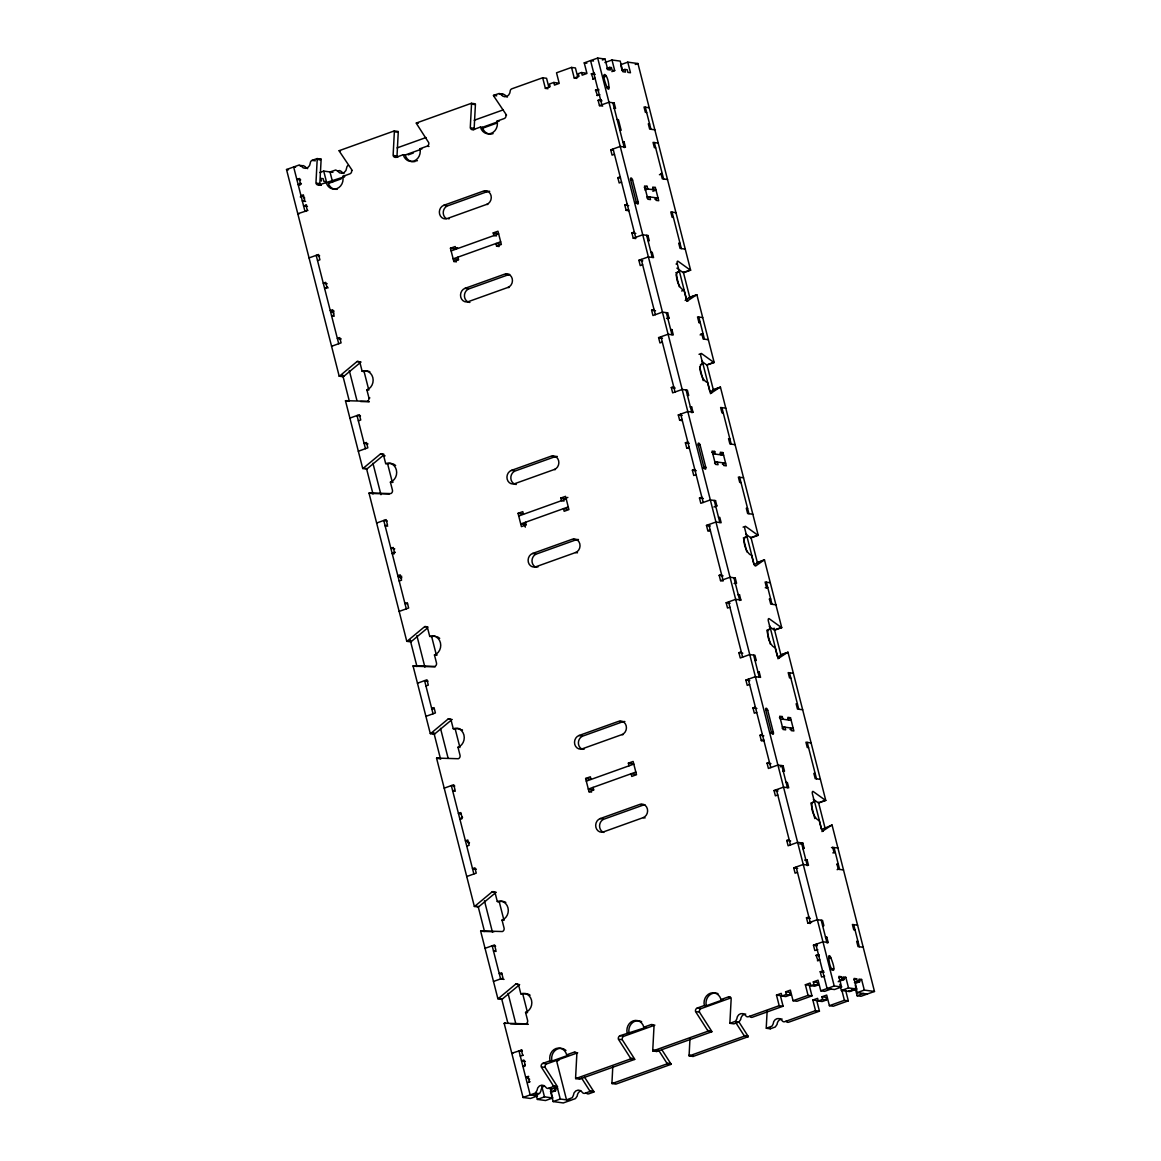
<?xml version="1.0" encoding="UTF-8"?>
<svg xmlns="http://www.w3.org/2000/svg" width="1161" height="1161" viewBox="0 0 1161 1161"><rect width="100%" height="100%" fill="white"/><g stroke="black" fill="none" stroke-linecap="round" stroke-linejoin="round"><path stroke-width="1.5" d="M360.969 362.058L343.758 376.367A2.786 2.467 -82.2 0 1 343.105 376.73L339.201 376.193L286.52 169.535L298.667 165.181L301.352 166.154A5.587 4.92 -82.2 0 0 310.306 162.946A2.786 2.467 -82.2 0 1 312.106 160.378L317.113 158.578A2.801 2.482 -82.2 0 1 317.2 159.376L315.952 183.104A2.786 2.467 -82.2 0 0 318.999 184.904L320.944 185.165M321.016 185.267A2.786 2.467 -82.2 0 1 319.841 183.641L321.104 159.899A2.801 2.482 -82.2 0 0 321.002 159.115L317.113 158.578M352.233 170.42L339.447 151.394A2.786 2.467 -82.2 0 1 339.157 150.683L394.276 130.932A2.801 2.467 -82.2 0 1 394.363 131.73L393.115 155.458A2.786 2.467 -82.2 0 0 396.162 157.257L396.815 157.345M397.759 157.301A2.786 2.467 -82.2 0 1 397.004 155.995L398.252 132.252A2.801 2.467 -82.2 0 0 398.165 131.469L394.276 130.932M396.162 157.257L403.288 154.703A9.767 8.62 -82.2 0 0 413.969 161.002A9.767 8.62 -82.2 0 0 419.919 148.753L427.045 146.199A2.786 2.467 -82.2 0 0 428.743 142.687L416.61 123.763A2.786 2.467 -82.2 0 1 416.32 123.037L471.424 103.285A2.801 2.467 -82.2 0 1 471.526 104.084L470.278 127.812A2.786 2.467 -82.2 0 0 473.325 129.611L473.978 129.698M474.588 129.263A2.786 2.467 -82.2 0 1 474.167 128.349L475.415 104.621A2.801 2.467 -82.2 0 0 475.328 103.822L471.424 103.285M541.868 1066.93L545.104 1067.38L557.236 1086.319A2.801 2.467 -82.2 0 1 557.527 1087.03L553.637 1086.507A2.801 2.467 -82.2 0 0 553.347 1085.782L541.215 1066.843A2.786 2.467 -82.2 0 1 542.913 1063.345L550.038 1060.791A9.767 8.62 -82.2 0 1 555.988 1048.528A9.767 8.62 -82.2 0 1 566.67 1054.827L573.795 1052.272A2.786 2.467 -82.2 0 1 576.843 1054.072L575.595 1077.814A2.786 2.467 -82.2 0 0 575.682 1078.598L579.586 1079.135L634.69 1059.398A2.801 2.467 -82.2 0 0 634.399 1058.672L622.267 1039.734L619.031 1039.284M661.654 1049.428L670.753 1063.621A2.801 2.467 -82.2 0 1 671.043 1064.347L615.94 1084.098L612.036 1083.561A2.786 2.467 -82.2 0 1 611.949 1082.763L612.805 1066.451M738.817 1021.782L747.916 1035.975A2.801 2.467 -82.2 0 1 748.206 1036.7L693.088 1056.452L689.199 1055.915A2.786 2.467 -82.2 0 1 689.112 1055.117L689.968 1038.805M696.179 1011.652L699.43 1012.087L711.562 1031.026A2.801 2.467 -82.2 0 1 711.853 1031.752L707.949 1031.215A2.801 2.467 -82.2 0 0 707.659 1030.489L695.541 1011.55A2.786 2.467 -82.2 0 1 697.239 1008.053L704.364 1005.499A9.767 8.62 -82.2 0 1 710.314 993.25A9.767 8.62 -82.2 0 1 720.981 999.548L728.107 996.994A2.786 2.467 -82.2 0 1 731.169 998.794L729.906 1022.522A2.786 2.467 -82.2 0 0 730.008 1023.32L733.897 1023.842L738.918 1022.057L740.703 1019.489A5.587 4.92 -82.2 0 1 745.739 1014.075M782.093 1019.039A5.587 4.92 -82.2 0 0 777.057 1024.437L775.258 1027.006L770.251 1028.806L766.362 1028.269A2.786 2.467 -82.2 0 1 766.26 1027.485L767.131 1011.158M529.663 1079.251L528.719 1079.469L527.704 1077.829M360.476 361.985L357.066 361.521L339.854 375.845A2.786 2.467 -82.2 0 1 339.201 376.193M384.001 454.299L380.59 453.835L363.378 468.144A2.786 2.467 -82.2 0 1 362.74 468.507L345.485 400.806A2.801 2.482 -82.2 0 1 346.181 400.676L367.21 401.3A2.786 2.467 -82.2 0 0 368.908 397.788L366.876 389.835A9.767 8.62 -82.2 0 0 372.826 377.586A9.767 8.62 -82.2 0 0 362.145 371.273L360.113 363.32A2.786 2.467 -82.2 0 0 357.066 361.521M362.74 468.507L366.629 469.029A2.786 2.467 -82.2 0 0 367.282 468.681L383.174 455.46M428.061 627.114L424.65 626.65L407.438 640.959A2.786 2.467 -82.2 0 1 406.785 641.322L369.009 493.12A2.801 2.482 -82.2 0 1 369.72 492.99L390.735 493.599A2.786 2.467 -82.2 0 0 392.433 490.102L390.401 482.149A9.767 8.62 -82.2 0 0 396.351 469.886A9.767 8.62 -82.2 0 0 385.67 463.587L383.652 455.634A2.786 2.467 -82.2 0 0 380.59 453.835M406.785 641.322L410.675 641.844A2.786 2.467 -82.2 0 0 411.328 641.496L427.219 628.275M451.585 719.428L448.175 718.964L430.963 733.273A2.786 2.467 -82.2 0 1 430.31 733.621L413.055 665.935A2.801 2.467 -82.2 0 1 413.766 665.804L434.78 666.414A2.786 2.467 -82.2 0 0 436.478 662.916L434.461 654.964A9.767 8.62 -82.2 0 0 440.411 642.701A9.767 8.62 -82.2 0 0 429.73 636.402L427.698 628.449A2.786 2.467 -82.2 0 0 424.65 626.65M430.31 733.621L434.214 734.158A2.786 2.467 -82.2 0 0 434.853 733.81L452.064 719.486M495.631 892.228L492.22 891.764L475.009 906.088A2.786 2.467 -82.2 0 1 474.356 906.436L436.58 758.235A2.801 2.467 -82.2 0 1 437.291 758.104L458.319 758.728A2.786 2.467 -82.2 0 0 460.017 755.23L457.985 747.263A9.767 8.62 -82.2 0 0 463.936 735.015A9.767 8.62 -82.2 0 0 453.254 728.716L451.223 720.763A2.786 2.467 -82.2 0 0 448.175 718.964M474.356 906.436L478.259 906.973A2.786 2.467 -82.2 0 0 478.912 906.61L496.124 892.301M519.17 984.543L515.76 984.078L498.548 998.402A2.786 2.467 -82.2 0 1 497.895 998.75L480.639 931.049A2.801 2.467 -82.2 0 1 481.351 930.919L502.365 931.543A2.786 2.467 -82.2 0 0 504.063 928.031L502.031 920.078A9.767 8.62 -82.2 0 0 507.981 907.829A9.767 8.62 -82.2 0 0 497.3 901.531L495.283 893.564A2.786 2.467 -82.2 0 0 492.22 891.764M497.895 998.75L501.784 999.287A2.786 2.467 -82.2 0 0 502.437 998.924L519.649 984.615M685.15 300.452L689.431 297.419L695.366 295.3M686.819 301.338L696.556 294.865A2.801 1.19 70.3 0 1 696.89 294.807L714.16 362.508L707.02 365.062A2.786 1.19 70.3 0 1 706.628 364.902L701.694 361.347M710.111 391.75L718.891 387.6M710.358 393.652L720.081 387.179A2.801 1.19 70.3 0 1 720.43 387.121L758.206 535.323L751.08 537.877A2.786 1.19 70.3 0 1 750.674 537.717L745.739 534.162M754.157 564.565L762.951 560.415M786.476 652.729L777.681 656.865L769.758 625.881M777.928 658.766L787.666 652.308A2.801 1.19 70.3 0 1 788 652.25L825.776 800.437L818.65 802.991A2.801 1.19 70.3 0 1 818.258 802.832L813.31 799.276M822.452 829.186L832.06 825.05L874.48 991.465L861.012 996.283L857.123 995.761L855.193 988.185M821.973 831.581L831.711 825.123A2.786 1.19 70.3 0 1 832.06 825.05M534.075 1095.447L539.749 1093.285L540.866 1091.079A5.587 4.92 -82.2 0 1 544.451 1085.941M506.544 115.142L493.773 96.116A2.786 2.467 -82.2 0 1 493.483 95.391L499.215 93.461L501.175 94.563A5.587 4.92 -82.2 0 0 509.824 92.982L510.289 90.529A2.786 2.467 -82.2 0 1 511.928 88.773L542.666 77.772L546.57 78.295L548.877 87.38M577.743 77.047L575.435 67.962L571.531 67.425L556.525 72.795L559.225 83.403L554.479 85.101L553.797 82.46L549.443 84.013L550.125 86.669L545.38 88.367L542.666 77.772M571.531 67.425L574.245 78.034L578.991 76.321L578.309 73.68L581.516 72.533L582.198 75.175L586.944 73.477L584.244 62.868L597.697 58.05L605.055 59.051L607.754 69.66L610.352 70.008L609.685 67.367L606.826 68.383M301.309 166.168L303.282 165.588L305.241 166.676A5.587 4.92 -82.2 0 0 307.636 168.621M319.754 159.55L321.002 159.115M501.131 94.578L503.105 93.997L505.079 95.086A5.587 4.92 -82.2 0 0 507.459 97.031M602.385 60.009L605.055 59.051M604.881 62.549L612.007 59.995L620.206 61.112L622.906 71.721L625.503 72.084L624.821 69.428L621.977 70.444M299.828 178.591L296.81 179.36L300.699 179.882M593.358 79.224L591.355 73.825L594.374 73.07M607.159 69.138L611.426 67.599L612.108 70.255L614.706 70.603L612.007 59.995M319.725 172.525L323.73 171.088L332.931 172.336M676.921 268.147L683.103 272.588A2.786 1.19 70.3 0 0 683.495 272.748L690.621 270.194L637.94 63.536L627.782 62.157L620.656 64.711L622.194 70.763M397.062 147.911L426.029 137.535M474.21 120.265L503.192 109.889M611.847 71.619L614.706 70.603M301.178 183.888L298.159 184.657L300.104 184.918M592.705 79.122L595.085 78.28M337.662 171.117L339.636 170.536L341.595 171.639A5.587 4.92 -82.2 0 0 343.99 173.584M635.27 64.494L637.94 63.536M603.72 77.105L606.1 76.249L604.155 75.987M318.999 184.904L344.701 176.661L342.756 176.399A9.767 8.62 -82.2 0 1 336.806 188.648A9.767 8.62 -82.2 0 1 326.125 182.35M342.756 176.399L349.882 173.845A2.786 2.467 -82.2 0 0 351.58 170.333M473.325 129.611L480.451 127.057L482.395 127.333A9.767 8.62 -82.2 0 0 493.077 133.631M480.451 127.057A9.767 8.62 -82.2 0 0 491.132 133.37A9.767 8.62 -82.2 0 0 497.082 121.107L504.208 118.553A2.786 2.467 -82.2 0 0 505.906 115.055M403.288 154.703L405.233 154.979L420.485 149.508M482.395 127.333L497.634 121.861M329.405 183.104L341.102 178.91M408.179 154.877L413.287 153.049M482.091 128.407L496.719 123.153M597.523 95.565L595.52 90.181L598.873 89.455M300.249 196.92L302.919 195.962A2.09 0.9 70.3 0 0 304.719 197.994M607.13 87.946L608.915 87.307C608.393 72.113 599.178 68.543 606.971 87.031A2.09 0.9 70.3 0 0 608.451 89.165A2.09 0.9 70.3 0 0 608.915 87.307L606.971 87.031M596.87 95.478L599.889 94.709M306.591 205.105L303.558 205.86L307.462 206.397M602.704 106.086L599.468 105.636L598.104 100.339L601.137 99.57M307.941 210.402L297.796 213.726L299.088 213.9M599.468 105.636L608.959 102.241L614.154 102.952L615.504 108.249L614.314 108.67M612.964 103.373L614.154 102.952M443.836 205.279L483.426 191.101A6.981 6.153 -82.2 0 1 491.045 195.599A6.981 6.153 -82.2 0 1 486.793 204.351L447.217 218.544A6.981 6.153 -82.2 0 1 439.584 214.03A6.981 6.153 -82.2 0 1 443.836 205.279L446.753 205.686M622.876 142.252L624.067 141.831L625.416 147.128L624.226 147.563M489.71 191.318A6.981 6.153 -82.2 0 0 487.315 191.623L447.725 205.816A6.981 6.153 -82.2 0 0 443.284 211.868A6.981 6.153 -82.2 0 0 446.404 218.631M309.058 257.902L318.549 254.506L319.914 259.803L317.534 260.659M614.445 154.282L612.079 155.124L610.73 149.827L620.221 146.431L625.416 147.128M621.541 182.117L619.176 182.974L617.826 177.662L620.192 176.82M324.63 288.494L326.996 287.638L325.646 282.341L323.28 283.197L327.17 283.719M456.433 261.849L453.835 261.486L450.453 248.236L455.214 246.538L455.881 249.18M496.487 235.915L493.889 235.567L493.222 232.911L497.967 231.213L501.349 244.478L496.589 246.176L495.921 243.52L499.81 244.057M659.419 174.716L662.263 173.7L660.972 173.511L662.321 178.823L667.517 179.534M457.521 247.627L454.357 248.773L450.453 248.236M451.136 250.892L498.649 233.869M644.268 187.371L647.127 186.34L647.794 188.996L644.95 190.012M500.667 241.822L453.167 258.845L458.363 259.542M652.497 188.488L655.341 187.472L658.722 200.722L656.125 200.374L655.443 197.718M453.835 261.486L458.595 259.788L457.913 257.132M652.845 191.246L656.009 190.114L645.197 188.633M628.754 210.721L626.156 210.359L624.807 205.062L627.172 204.205M646.967 197.965L649.826 196.949L650.494 199.605L647.896 199.242L644.529 185.992L647.127 186.34M330.987 312.251L334.15 311.119M635.038 203.32L638.202 202.188L632.571 180.1A2.09 0.9 70.3 0 0 631.091 177.981A2.09 0.9 70.3 0 0 630.626 179.824L636.257 201.927A2.09 0.9 70.3 0 0 637.737 204.046A2.09 0.9 70.3 0 0 638.202 202.188L636.257 201.927M654.862 199.199L658.04 198.067L647.214 196.601M626.156 210.359L628.536 209.517M465.01 288.349L504.6 274.17A6.981 6.153 -82.2 0 1 512.219 278.669A6.981 6.153 -82.2 0 1 507.981 287.42L468.391 301.613A6.981 6.153 -82.2 0 1 460.757 297.114A6.981 6.153 -82.2 0 1 465.01 288.349L467.927 288.755M509.664 274.417A6.981 6.153 -82.2 0 0 508.489 274.707L468.899 288.886A6.981 6.153 -82.2 0 0 464.444 296.302A6.981 6.153 -82.2 0 0 469.886 302.455M635.851 238.556L633.253 238.208L631.903 232.897L634.269 232.055M331.582 346.283L341.087 342.872L339.723 337.575L337.358 338.431L341.247 338.954M633.253 238.208L642.759 234.798L647.94 235.509L649.304 240.806L647.998 240.632M646.764 235.93L647.94 235.509M642.613 264.752L640.233 265.593L638.884 260.296L648.389 256.886L653.57 257.597L652.221 252.3L650.929 252.126M676.065 264.04L677.255 263.62A2.786 1.19 70.3 0 1 677.879 261.152L690.229 270.034A2.786 1.19 70.3 0 0 690.621 270.194M675.717 272.85L679.272 271.572L677.255 263.62M684.279 272.167L690.229 270.034M681.638 290.99L684.003 290.134L686.035 298.087A2.786 1.19 70.3 0 0 688.009 300.917M349.882 418.091L359.388 414.68L360.737 419.992L358.357 420.833M667.822 318.564L669.012 318.143L667.662 312.831L662.467 312.12L652.961 315.531L651.611 310.234L653.991 309.377M696.89 294.807L689.765 297.361A2.801 1.19 70.3 0 0 689.431 297.419M666.472 313.252L667.662 312.831M666.516 318.39L669.012 318.143M670.753 330.043L671.929 329.622L673.293 334.934L668.097 334.223L658.592 337.619L659.941 342.93L662.321 342.074M698.98 322.816L700.17 322.381L698.864 322.207L697.514 316.909L702.71 317.606M358.328 451.223L367.834 447.827L366.484 442.515L364.104 443.371L367.993 443.908M700.605 334.121L703.102 333.875L700.127 334.934M699.024 354.308L700.214 353.887M700.431 364.728L702.811 363.886L700.78 355.934A2.786 1.19 70.3 0 1 701.404 353.452L713.754 362.348A2.786 1.19 70.3 0 0 714.16 362.508M707.818 364.481L713.754 362.348M687.414 395.291L688.72 395.466L687.37 390.154L682.175 389.457L672.669 392.853L671.319 387.556L673.699 386.7M720.43 387.121L713.304 389.675A2.801 1.19 70.3 0 0 712.956 389.733M511.406 470.408L550.996 456.215A6.981 6.153 -82.2 0 1 558.63 460.714A6.981 6.153 -82.2 0 1 554.377 469.479L514.787 483.658A6.981 6.153 -82.2 0 1 507.168 479.159A6.981 6.153 -82.2 0 1 511.406 470.408L514.338 470.8M690.461 407.38L691.651 406.945L693.001 412.257L691.811 412.677M557.295 456.447A6.981 6.153 -82.2 0 0 554.9 456.752L515.31 470.931A6.981 6.153 -82.2 0 0 510.84 478.361A6.981 6.153 -82.2 0 0 516.282 484.5M376.628 523.03L386.134 519.62L387.484 524.932L385.104 525.773L387.701 526.136M682.247 420.601L679.649 420.253L678.3 414.956L687.805 411.545L693.001 412.257M679.649 420.253L682.029 419.397M689.344 448.451L686.746 448.088L685.396 442.791L687.776 441.935M686.746 448.088L689.126 447.246M525.498 522.261L526.165 524.917L521.42 526.615L518.038 513.351L522.784 511.653L523.466 514.308M564.072 501.044L561.474 500.696L560.792 498.04L565.552 496.342L568.919 509.592L564.173 511.29L563.491 508.649L567.395 509.171M567.86 497.43L564.696 498.577L560.792 498.04M518.72 516.006L566.22 498.983M711.853 452.485L714.697 451.469L715.379 454.125M568.251 506.936L520.738 523.959L525.933 524.67M720.067 453.603L722.926 452.587L726.307 465.851L723.709 465.488L723.027 462.833M696.107 474.631L693.741 475.488L692.377 470.19L694.757 469.334M714.552 463.094L717.396 462.078L718.078 464.719L715.481 464.371L712.099 451.107L714.697 451.469M398.571 577.38L401.735 576.248M702.608 468.449L705.772 467.317L700.141 445.214A2.09 0.9 70.3 0 0 698.661 443.096A2.09 0.9 70.3 0 0 698.196 444.953L703.827 467.041A2.09 0.9 70.3 0 0 705.308 469.16A2.09 0.9 70.3 0 0 705.772 467.317L703.827 467.041M722.447 464.327L725.61 463.195L714.799 461.715M399.195 581.008L401.561 580.166L400.211 574.855L397.831 575.711L399.79 575.972A2.09 0.9 70.3 0 0 400.85 577.902A2.09 0.9 70.3 0 0 401.808 577.612M532.58 553.478L572.17 539.284A6.981 6.153 -82.2 0 1 579.803 543.798A6.981 6.153 -82.2 0 1 575.551 552.549L535.961 566.728A6.981 6.153 -82.2 0 1 528.342 562.229A6.981 6.153 -82.2 0 1 532.58 553.478L535.511 553.87M578.468 539.517A6.981 6.153 -82.2 0 0 576.074 539.821L536.484 554A6.981 6.153 -82.2 0 0 531.999 560.734A6.981 6.153 -82.2 0 0 536.266 567.323M713.913 506.994L716.874 505.935L715.524 500.623L710.329 499.927L700.823 503.323L699.473 498.025L701.854 497.169M399.152 611.412L408.657 608.001L407.308 602.704L404.928 603.546L407.526 603.909M714.334 501.059L715.524 500.623M710.416 531.07L707.818 530.722L706.468 525.425L715.96 522.015L721.155 522.726L719.805 517.414L718.499 517.24M707.818 530.722L710.184 529.866M743.084 527.123L744.259 526.688M743.287 537.978L746.857 536.701L744.825 528.748A2.786 1.19 70.3 0 1 745.449 526.267L757.799 535.163A2.786 1.19 70.3 0 0 758.206 535.323M751.864 537.282L757.799 535.163M417.467 683.205L426.958 679.809L428.307 685.106L425.942 685.962M723.143 581.008L720.546 580.645L719.181 575.348L721.561 574.492M769.264 626.461L774.213 630.017A2.786 1.19 70.3 0 0 774.605 630.191L781.73 627.637L764.475 559.936L757.349 562.49A2.801 1.19 70.3 0 0 757.001 562.548M720.546 580.645L730.037 577.249L735.232 577.96L736.582 583.257L734.1 583.504M734.042 578.381L735.232 577.96M738.323 595.172L739.513 594.751L740.863 600.048L739.673 600.469M765.259 587.756L767.74 587.51L766.55 587.93M729.892 607.203L727.526 608.045L726.176 602.748L735.668 599.337L740.863 600.048M425.913 716.352L435.404 712.941L434.054 707.644L431.689 708.5L434.287 708.849M769.482 599.424L770.672 598.989L769.38 598.815L770.73 604.126L775.925 604.823M781.73 627.637A2.786 1.19 70.3 0 1 781.338 627.462L768.988 618.581A2.786 1.19 70.3 0 0 768.364 621.048L770.382 629.001L766.826 630.278L770.367 644.195M775.388 629.596L781.338 627.462M754.998 660.406L756.29 660.58L754.94 655.283L749.759 654.572L740.254 657.982L738.904 652.671L741.269 651.829M788 652.25L780.874 654.789A2.801 1.19 70.3 0 0 780.54 654.862M578.991 735.523L618.581 721.344A6.981 6.153 -82.2 0 1 626.2 725.843A6.981 6.153 -82.2 0 1 621.962 734.594L582.372 748.787A6.981 6.153 -82.2 0 1 574.739 744.288A6.981 6.153 -82.2 0 1 578.991 735.523L581.908 735.929M758.031 672.495L759.221 672.074L760.571 677.371L755.39 676.674L745.884 680.07L747.234 685.382L749.614 684.526M624.879 721.561A6.981 6.153 -82.2 0 0 622.47 721.866L582.88 736.059A6.981 6.153 -82.2 0 0 578.396 742.793A6.981 6.153 -82.2 0 0 582.662 749.367M444.213 788.159L453.719 784.749L455.068 790.046L452.688 790.902L455.286 791.251M756.711 712.361L754.331 713.217L752.981 707.905L755.347 707.064M591.588 792.092L588.99 791.729L585.623 778.48L590.369 776.782L591.051 779.423M629.044 765.81L628.377 763.169L633.122 761.456L636.504 774.721L631.758 776.419L631.076 773.763L634.965 774.3M586.29 781.135L633.804 764.112M779.423 717.614L782.282 716.584L782.949 719.24M635.822 772.065L588.322 789.088L593.518 789.799M787.651 718.732L790.496 717.716L793.877 730.966L791.28 730.617L790.612 727.962M588.99 791.729L593.75 790.031L593.068 787.39M763.909 740.965L761.311 740.616L759.962 735.305L762.342 734.449M782.137 728.223L784.981 727.192L785.663 729.848L783.065 729.485L779.684 716.235L782.282 716.584M770.977 733.288L773.357 732.431L767.726 710.343A2.09 0.9 70.3 0 0 766.245 708.225A2.09 0.9 70.3 0 0 765.781 710.068L771.412 732.17A2.09 0.9 70.3 0 0 772.892 734.289A2.09 0.9 70.3 0 0 773.357 732.431L771.412 732.17M790.031 729.442L793.195 728.31L782.369 726.844M466.766 846.137L469.146 845.281L467.796 839.983L465.416 840.84L467.361 841.101A2.09 0.9 70.3 0 0 468.551 843.104A2.09 0.9 70.3 0 0 469.436 842.436M761.311 740.616L763.691 739.76M600.164 818.592L639.755 804.413A6.981 6.153 -82.2 0 1 647.388 808.912A6.981 6.153 -82.2 0 1 643.136 817.663L603.546 831.856A6.981 6.153 -82.2 0 1 595.912 827.358A6.981 6.153 -82.2 0 1 600.164 818.592L603.081 818.998M644.834 804.66A6.981 6.153 -82.2 0 0 643.644 804.95L604.054 819.129A6.981 6.153 -82.2 0 0 599.569 825.863A6.981 6.153 -82.2 0 0 603.836 832.452M783.269 771.485L784.459 771.049L783.109 765.752L777.914 765.041L768.408 768.451L767.058 763.14L769.438 762.298M466.737 876.526L476.242 873.13L474.893 867.818L472.512 868.675L476.402 869.197M780.134 766.811L783.109 765.752M777.768 794.995L775.388 795.836L774.039 790.539L783.544 787.143L788.74 787.84L787.39 782.543L786.084 782.369M825.776 800.437A2.801 1.19 70.3 0 1 825.384 800.277L813.034 791.396A2.786 1.19 70.3 0 0 812.41 793.863L814.442 801.816L810.871 803.093L814.819 818.563M819.448 802.411L825.384 800.277M485.037 948.334L494.542 944.923L495.892 950.235L493.512 951.077L496.11 951.439M802.977 848.807L804.167 848.386L802.817 843.075L797.622 842.364L788.116 845.774L786.766 840.477L789.146 839.621M799.842 844.149L802.817 843.075M831.494 847.574L837.865 847.864M804.602 860.112L807.098 859.866L808.448 865.177L807.258 865.598M805.908 860.301L807.098 859.866M832.843 852.871L835.325 852.624M797.476 872.317L795.096 873.174L793.747 867.862L803.252 864.466L808.448 865.177M493.483 981.466L502.989 978.07L501.639 972.758L499.259 973.615L501.857 973.963M837.066 864.539L838.257 864.118L836.95 863.944L838.3 869.241L843.496 869.952M837.125 869.676L838.3 869.241M810.422 923.459L807.824 923.097L806.474 917.8L808.854 916.943M807.824 923.097L817.329 919.701L822.525 920.412L823.875 925.709L822.583 925.535M825.616 937.624L826.806 937.203L828.156 942.5L826.966 942.921M521.942 1049.965L511.783 1053.274L512.77 1053.404M817.837 949.742L814.819 950.496L813.455 945.199L822.96 941.789L828.156 942.5M520.273 1056.031L523.292 1055.262M818.055 960.757L816.052 955.358L819.071 954.589M817.402 960.655L819.782 959.813M634.69 1059.398L630.8 1058.861A2.801 2.467 -82.2 0 0 630.51 1058.135L618.378 1039.197A2.786 2.467 -82.2 0 1 620.076 1035.699L645.777 1027.456L643.833 1027.195A9.767 8.62 -82.2 0 0 633.151 1020.882A9.767 8.62 -82.2 0 0 627.201 1033.145M643.833 1027.195L650.958 1024.641A2.786 2.467 -82.2 0 1 654.006 1026.44L652.758 1050.168A2.786 2.467 -82.2 0 0 652.845 1050.966L656.749 1051.489L711.853 1031.752M550.038 1060.791L551.983 1061.052L568.614 1055.102L566.67 1054.827M704.364 1005.499L706.309 1005.76L722.94 999.81L720.981 999.548M730.385 998.097L701.128 1008.59A2.786 2.467 -82.2 0 0 699.43 1012.087M584.491 1077.06L593.59 1091.267A2.801 2.467 -82.2 0 1 593.881 1091.993L589.991 1091.456L584.984 1093.256A2.786 2.467 -82.2 0 1 582.285 1092.298A5.587 4.92 -82.2 0 0 573.331 1095.505L572.199 1097.711L566.524 1099.859L556.627 1060.98L558.992 1060.124L558.659 1058.803M528.705 1076.479L525.672 1077.234L527.616 1077.495M824.6 976.241L821.567 977.011L820.217 971.713L823.57 970.988M830.449 969.972L833.613 968.84L831.668 968.564M530.055 1081.776L527.674 1082.632M776.491 995.093L780.395 995.616L783.095 1006.224L779.191 1005.687L776.491 995.093L781.237 993.381L781.919 996.036L785.808 996.573L790.177 995.006L789.495 992.365L785.605 991.828L786.273 994.484L790.177 995.006M785.605 991.828L790.351 990.13L793.05 1000.724L796.954 1001.261L811.96 995.877L809.261 985.283L805.357 984.746L808.056 995.354L811.96 995.877M805.357 984.746L810.117 983.048L810.784 985.704L814.674 986.226L817.881 985.079L817.213 982.424L813.31 981.901L813.992 984.543L817.881 985.079M813.31 981.901L818.055 980.189L820.769 990.797L824.658 991.334L831 989.056M781.919 996.036L786.273 994.484M810.784 985.704L813.992 984.543M838.619 977.751L841.478 976.735L842.146 979.376L843.902 979.623L843.22 976.967L845.818 977.33L848.531 987.924L856.731 989.041L854.032 978.447L856.629 978.796L857.297 981.451L859.677 981.771L859.009 979.115L861.593 979.478L864.306 990.086L874.48 991.465M842.973 978.346L845.818 977.33M839.301 980.406L842.146 979.376M838.198 981.669L843.902 979.623M515.76 984.078A2.786 2.467 -82.2 0 1 518.807 985.878L520.839 993.831A9.767 8.62 -82.2 0 1 531.506 1000.129A9.767 8.62 -82.2 0 1 525.57 1012.392L527.587 1020.345A2.786 2.467 -82.2 0 1 525.889 1023.842L504.875 1023.233A2.801 2.467 -82.2 0 0 504.164 1023.363L523.06 1097.464L535.192 1093.111L536.977 1090.542A5.587 4.92 -82.2 0 1 545.931 1087.335A2.786 2.467 -82.2 0 0 548.631 1088.307L551.867 1088.742M548.631 1088.307L553.637 1086.507M575.682 1078.598L630.8 1058.861M652.845 1050.966L707.949 1031.215M730.008 1023.32L735.682 1021.158L736.8 1018.952A5.587 4.92 -82.2 0 1 744.738 1014.583L746.276 1016.325A2.786 2.467 -82.2 0 0 748.453 1016.702L779.191 1005.687M793.05 1000.724L808.056 995.354M820.769 990.797L834.222 985.979L841.58 986.981L838.881 976.372L841.478 976.735M853.77 979.811L856.629 978.796M557.527 1087.03L552.52 1088.829A2.786 2.467 -82.2 0 1 550.343 1088.452M783.095 1006.224L752.343 1017.239A2.786 2.467 -82.2 0 1 750.166 1016.847L749.658 1016.267M554.697 1089.424L557.556 1088.408L560.255 1099.017L570.428 1100.396M858.748 980.494L861.593 979.478M841.58 986.981L834.454 989.535L827.096 988.533L815.835 944.343L817.141 944.517M550.401 1091.398L555.626 1090.701L554.958 1088.046L557.556 1088.408M854.452 982.467L857.297 981.451M551.359 1092.24L555.626 1090.701M855.41 983.309L859.677 981.771M812.845 1000.042L816.734 1000.579L819.448 1011.187L815.544 1010.65L812.845 1000.042L817.591 998.344L818.273 1001L822.162 1001.522L826.516 999.969L825.848 997.314L821.944 996.777L822.627 999.432L826.516 999.969M821.944 996.777L826.705 995.079L829.404 1005.687L833.293 1006.224L848.314 1000.84L845.6 990.231M536.193 1094.867L537.354 1099.409L544.48 1096.855L552.68 1097.972L550.372 1088.887M839.853 984.426L841.406 990.478L848.531 987.924M818.273 1001L822.627 999.432M552.68 1097.972L545.554 1100.526L537.354 1099.409M856.731 989.041L849.605 991.596L841.406 990.478M550.807 1092.472L553.129 1101.557L560.255 1099.017M855.251 985.05L857.181 992.626L864.306 990.086M612.036 1083.561L667.154 1063.824L671.043 1064.347M689.199 1055.915L744.303 1036.178L748.206 1036.7M766.362 1028.269L772.036 1026.106L773.153 1023.915A5.587 4.92 -82.2 0 1 781.092 1019.532L782.63 1021.274A2.786 2.467 -82.2 0 0 784.807 1021.665L815.544 1010.65M829.404 1005.687L844.41 1000.303L848.314 1000.84M857.123 995.761L863.45 993.482M593.881 1091.993L588.874 1093.793A2.786 2.467 -82.2 0 1 586.189 1092.82M819.448 1011.187L788.696 1022.202A2.786 2.467 -82.2 0 1 786.519 1021.811L786.012 1021.23M360.592 401.517L369.343 401.779M373.61 493.512L389.37 493.976M435.172 666.849L417.655 666.327A2.801 2.467 -82.2 0 0 416.959 666.458L413.055 665.935M493.991 931.702L485.24 931.456A2.801 2.467 -82.2 0 0 484.529 931.586L480.639 931.049M510.521 1023.813L528.037 1024.321M593.518 61.011L590.572 60.604L601.833 104.795M584.244 62.868L586.842 63.231M609.685 67.367L611.426 67.599M624.821 69.428L627.201 69.747L627.883 72.403L630.481 72.751L627.782 62.157M581.516 72.533L585.405 73.056M591.355 73.825L595.245 74.362M574.245 78.034L576.843 78.382M553.797 82.46L557.701 82.982M595.52 90.181L598.771 90.616M545.38 88.367L547.977 88.729M598.104 100.339L602.008 100.876M649.217 107.726L644.021 107.015L645.371 112.312L646.662 112.501M614.213 108.075L615.504 108.249M499.143 93.678L502.379 94.128M493.483 95.391L496.719 95.826M617.144 119.554L618.436 119.743L621.135 130.337L619.843 130.163M649.594 123.98L648.302 123.806L649.652 129.103L654.848 129.814M471.526 104.084L474.776 104.519M497.082 121.107L499.027 121.368M658.214 143.079L653.033 142.368L654.383 147.665L655.675 147.839M622.775 141.657L624.067 141.831M470.916 127.899L474.167 128.349M416.32 123.037L418.265 123.298M610.73 149.827L613.327 150.175M394.363 131.73L397.613 132.165M427.698 146.286L428.99 146.46M419.919 148.753L421.864 149.014M617.826 177.662L620.424 178.025M630.626 179.824L632.571 180.1M655.341 187.472L652.743 187.11L653.425 189.765M393.768 155.545L397.004 155.995M339.157 150.683L340.463 150.857M317.2 159.376L320.451 159.812M312.106 160.378L315.342 160.813M624.807 205.062L628.696 205.599M675.963 212.666L670.768 211.955L672.117 217.267L673.424 217.441M299.306 165.268L302.557 165.718M484.398 191.231L487.315 191.623M295.576 167.242L293.66 166.981L304.922 211.171L306.214 211.346M286.52 169.535L288.45 169.796M486.793 204.351L487.78 204.481M316.605 183.191L319.841 183.641M631.903 232.897L635.793 233.434M680.012 243.288L678.706 243.113L680.056 248.41L685.251 249.122M302.919 195.962L300.975 195.701L303.355 194.845L304.704 200.156L302.324 200.998L305.575 201.448M448.19 218.674L449.162 218.805M493.222 232.911L497.111 233.448M638.884 260.296L642.773 260.833M496.589 246.176L499.186 246.524M505.572 274.301L508.489 274.707M319.638 255.826L316.184 255.362L338.707 343.729M507.981 287.42L508.953 287.565M651.611 310.234L655.501 310.756M670.637 329.448L671.929 329.622M708.341 339.709L703.145 338.997L701.795 333.7M658.592 337.619L662.481 338.156M334.208 316.242L331.611 315.894L333.991 315.037L332.641 309.74L330.261 310.582L332.206 310.858A2.09 0.9 70.3 0 0 333.86 312.962M671.319 387.556L675.209 388.079M725.799 408.193L720.604 407.482L721.953 412.794L723.259 412.968M690.345 406.771L691.651 406.945M362.145 371.273L364.09 371.549A9.767 8.62 -82.2 0 1 369.866 371.738M678.3 414.956L682.204 415.478M340.826 375.975L343.758 376.367M729.848 438.814L728.542 438.64L729.892 443.937L735.087 444.648M366.876 389.835L368.821 390.111L364.09 371.549M368.908 397.788L369.88 397.918M685.396 442.791L689.3 443.313M698.196 444.953L700.141 445.214M367.689 401.358L368.661 401.488M346.181 400.676L349.113 401.067M345.485 400.806L347.429 401.067M722.926 452.587L720.328 452.239L720.996 454.88M712.767 453.762L723.593 455.243M360.476 416.001L357.007 415.536L365.454 448.668M692.377 470.19L696.281 470.713M743.533 477.795L738.352 477.084L739.702 482.381L740.994 482.57M551.968 456.346L554.9 456.752M554.377 469.479L555.35 469.61M699.473 498.025L703.377 498.548M384.131 455.707L385.104 455.838M747.582 508.416L746.291 508.242L747.64 513.539L752.836 514.25M715.582 505.761L716.874 505.935M385.67 463.587L387.629 463.849A9.767 8.62 -82.2 0 1 391.707 463.529M364.365 468.289L367.282 468.681M390.401 482.149L392.36 482.41A9.767 8.62 -82.2 0 0 393.086 482.105M706.468 525.425L710.358 525.948M369.72 492.99L372.637 493.381M369.009 493.12L372.899 493.643A2.801 2.482 -82.2 0 1 373.61 493.512M518.038 513.351L521.928 513.888M573.142 539.43L576.074 539.821M387.223 520.955L383.754 520.476L406.292 608.857M575.551 552.549L577.496 552.81M719.181 575.348L723.085 575.885M770.294 582.735L765.099 582.024L766.449 587.335M536.933 566.858L537.906 567.003M738.222 594.577L739.513 594.751M394.755 548.848L390.851 548.311L393.231 547.47L394.58 552.767L392.2 553.623L394.16 553.884A2.09 0.9 70.3 0 1 394.218 552.201A2.09 0.9 70.3 0 1 395.233 552.418M726.176 602.748L730.066 603.27M738.904 652.671L742.793 653.208M793.384 673.322L788.188 672.611L789.538 677.908L790.83 678.097M757.93 671.9L759.221 672.074M429.73 636.402L431.674 636.663A9.767 8.62 -82.2 0 1 435.752 636.33M745.884 680.07L749.774 680.607M408.411 641.09L411.328 641.496M797.418 703.943L796.127 703.769L797.476 709.066L802.672 709.777M434.461 654.964L436.405 655.225A9.767 8.62 -82.2 0 0 437.146 654.92M752.981 707.905L756.87 708.442M765.781 710.068L767.726 710.343M413.766 665.804L416.683 666.196M790.496 717.716L787.898 717.353L788.58 720.009M780.352 718.891L791.163 720.357M428.046 681.13L424.592 680.651L433.038 713.797M759.962 735.305L763.851 735.842M811.118 742.909L805.923 742.213L807.272 747.51L808.578 747.684M619.553 721.474L622.47 721.866M621.962 734.594L622.935 734.724M767.058 763.14L770.948 763.677M815.167 773.531L813.861 773.357L815.211 778.654L820.406 779.365M783.153 770.875L784.459 771.049M453.254 728.716L455.199 728.977A9.767 8.62 -82.2 0 1 460.133 728.861M583.344 748.918L584.317 749.048M431.936 733.404L434.853 733.81M628.377 763.169L632.266 763.691M777.725 789.872L776.419 789.683L790.496 844.918M457.985 747.263L458.958 747.408M774.039 790.539L777.928 791.076M437.291 758.104L440.222 758.51M585.623 778.48L589.512 779.016M436.58 758.235L440.483 758.772L433.837 732.678M640.727 804.544L643.644 804.95M454.793 786.07L451.339 785.605L473.862 873.972M643.136 817.663L645.081 817.939M786.766 840.477L790.656 840.999M802.861 848.198L804.167 848.386M461.033 813.788L458.435 813.44L460.815 812.584L462.165 817.895L459.785 818.737L461.73 819.013A2.09 0.9 70.3 0 1 462.6 817.344M793.747 867.862L797.651 868.399M806.474 917.8L810.378 918.336M857.573 925.186L852.392 924.475L853.741 929.787L855.033 929.961M811.51 922.429L810.204 922.255L796.127 867.02M825.5 937.014L826.806 937.203M857.964 941.44L856.658 941.266L858.023 946.578L863.203 947.274M497.3 901.531L499.245 901.792A9.767 8.62 -82.2 0 1 505.819 902.402M813.455 945.199L817.359 945.722M475.981 906.219L478.912 906.61M816.052 955.358L819.303 955.808M828.852 957.52L830.797 957.781C838.59 976.285 829.375 972.715 828.852 957.52A2.09 0.9 70.3 0 1 829.317 955.663A2.09 0.9 70.3 0 1 830.797 957.781M502.031 920.078L503.497 920.281M820.217 971.713L824.107 972.236M481.351 930.919L484.268 931.325M851.637 989.68L854.235 990.043L848.43 990.826M844.308 990.057L841.71 989.709L844.41 1000.303M857.181 992.626L867.34 994.019M495.631 946.244L492.162 945.78L500.609 978.912L504.077 979.391M728.76 997.081L730.704 997.343M697.239 1008.053L700.475 1008.503M735.668 1021.607L738.918 1022.057M520.839 993.831L522.784 994.106A9.767 8.62 -82.2 0 1 527.718 993.976M499.52 998.533L502.437 998.924M707.659 1030.489L710.909 1030.939M744.665 1035.539L747.916 1035.975M651.597 1024.728L654.848 1025.163L623.965 1036.236A2.786 2.467 -82.2 0 0 622.267 1039.734M525.57 1012.392L527.515 1012.653L522.784 994.106M620.076 1035.699L623.326 1036.134M526.383 1023.915L527.834 1024.118M504.875 1023.233L505.848 1023.363M504.164 1023.363L505.137 1023.494M653.396 1050.255L655.355 1050.516M689.112 1055.117L690.403 1055.305M630.51 1058.135L633.746 1058.585M667.502 1063.186L670.753 1063.621M574.448 1052.374L577.685 1052.809L546.816 1063.868A2.786 2.467 -82.2 0 0 545.104 1067.38M522.377 1051.198L518.923 1050.72L530.185 1094.91L537.543 1095.911L530.417 1098.466L523.06 1097.464M556.627 1060.98L557.599 1061.11M542.913 1063.345L546.163 1063.781M525.396 1061.415L521.507 1060.878L523.887 1060.037L525.236 1065.334L522.856 1066.19L524.801 1066.451A2.09 0.9 70.3 0 1 525.28 1064.593M576.248 1077.901L579.484 1078.337A2.786 2.467 -82.2 0 0 579.586 1079.135M611.949 1082.763L615.185 1083.213M553.347 1085.782L556.583 1086.232M590.339 1090.832L593.59 1091.267M535.845 1093.198L539.081 1093.647M553.129 1101.557L563.303 1102.95L575.435 1098.596L577.22 1096.028A5.587 4.92 -82.2 0 1 580.805 1090.89M301.381 183.627L300.249 183.133L300.017 184.599M735.784 1022.594L744.012 1035.452A2.801 2.467 -82.2 0 1 744.303 1036.178M658.519 1050.081L666.849 1063.099A2.801 2.467 -82.2 0 1 667.154 1063.824M581.472 1077.887L589.701 1090.745A2.801 2.467 -82.2 0 1 589.991 1091.456M645.313 107.189L650.944 129.292M654.325 142.542L663.613 178.997M672.059 212.144L681.362 248.599M698.82 317.084L704.451 339.172M721.91 407.671L731.198 444.126M739.644 477.258L748.932 513.713M766.391 582.198L772.021 604.3M789.48 672.785L798.768 709.24M807.229 742.387L816.517 778.842M833.975 847.327L839.606 869.415M853.683 924.649L859.314 946.752M832.669 847.153L834.019 852.45M683.292 271.95L689.852 297.695M706.947 364.728L713.507 390.473M750.877 537.079L757.436 562.824M774.082 628.13L781.077 655.602M818.447 802.193L825.021 827.938M678.967 269.7L686.833 300.597M702.173 360.766L710.053 391.663M746.538 534.829L753.982 564.014M814.122 799.944L821.553 829.128M676.108 274.402L679.258 286.767M699.633 366.702L703.189 380.619M743.693 539.517L746.842 551.896M612.863 102.763L624.125 146.954M646.648 235.335L652.279 257.423M666.356 312.657L671.987 334.745M686.064 389.98L691.695 412.082M714.233 500.449L719.864 522.552M733.941 577.786L739.572 599.874M753.649 655.109L759.279 677.197M781.803 765.578L787.434 787.666M801.511 842.901L807.142 864.989M821.219 920.223L826.864 942.326M597.697 58.05L834.222 985.979M613.095 148.971L635.633 237.352M641.264 259.44L655.341 314.675M660.972 336.777L675.049 392.012M680.68 414.1L703.203 502.481M708.834 524.569L722.911 579.803M728.542 601.891L742.619 657.126M748.264 679.229L770.788 767.595M524.467 523.829L525.309 527.152M332.597 182.088L330 171.944L335.732 170.014L337.706 171.102A5.587 4.92 -82.2 0 0 346.66 167.895A2.786 2.467 -82.2 0 1 348.445 165.326M323.73 171.088L326.43 181.682L323.832 181.334L323.164 178.678L320.784 178.359L321.452 181.014M387.629 463.849L392.36 482.41M431.674 636.663L436.405 655.225M455.199 728.977L459.93 747.539M499.245 901.792L503.976 920.354M541.781 1086.261L544.48 1096.855M349.301 370.548L356.877 400.269M372.928 463.254L380.953 494.717M416.886 635.662L424.897 667.14M440.512 728.368L448.088 758.104M484.456 900.791L492.482 932.268M508.039 993.294L515.876 1024.031M299.19 178.504L300.539 183.801M305.938 205.018L307.288 210.315M521.289 1049.878L522.639 1055.175M528.052 1076.378L529.401 1081.689M342.626 374.843L349.301 401.082M366.702 469.305L372.942 493.773M410.196 639.972L416.886 666.196M478.23 906.843L484.471 931.325M501.784 999.258L507.879 1023.175M326.502 288.407A2.09 0.9 70.3 0 1 326.865 286.912A2.09 0.9 70.3 0 1 328.084 287.913M770.251 1028.806A2.786 2.467 -82.2 0 1 770.164 1028.007M693.088 1056.452A2.786 2.467 -82.2 0 1 693.001 1055.857M656.749 1051.489A2.786 2.467 -82.2 0 1 656.647 1050.705M551.983 1061.052A9.767 8.62 -82.2 0 1 554.261 1051.329A9.767 8.62 -82.2 0 1 562.867 1048.673M563.709 1048.993A9.767 8.62 -82.2 0 1 564.507 1049.413M565.262 1049.921A9.767 8.62 -82.2 0 1 565.973 1050.502M640.03 1021.041A9.767 8.62 -82.2 0 1 641.67 1021.767M629.146 1033.406A9.767 8.62 -82.2 0 1 639.174 1020.824M716.337 993.177A9.767 8.62 -82.2 0 1 718.02 993.7M706.309 1005.76A9.767 8.62 -82.2 0 1 715.481 993.061M528.545 994.295A9.767 8.62 -82.2 0 1 530.113 995.224M440.658 758.713A2.801 2.467 -82.2 0 1 441.195 758.641M461.773 729.587A9.767 8.62 -82.2 0 1 462.528 730.095M437.436 636.867A9.767 8.62 -82.2 0 1 438.248 637.273M439.003 637.781A9.767 8.62 -82.2 0 1 439.7 638.376M337.198 189.301A9.767 8.62 -82.2 0 1 328.084 182.611M417.394 160.581A9.767 8.62 -82.2 0 1 416.654 160.973M415.159 161.51A9.767 8.62 -82.2 0 1 405.233 154.979M392.563 463.732A9.767 8.62 -82.2 0 1 394.189 464.473M394.958 464.966A9.767 8.62 -82.2 0 1 395.654 465.561M779.118 658.345A2.786 1.19 70.3 0 1 777.144 655.515L775.113 647.562A9.767 4.165 70.3 0 1 768.205 637.665A9.767 4.165 70.3 0 1 770.382 629.001M764.475 559.936A2.801 1.19 70.3 0 0 764.127 559.994L755.593 566.031A2.786 1.19 70.3 0 1 753.62 563.216L751.588 555.248A9.767 4.165 70.3 0 1 744.68 545.351A9.767 4.165 70.3 0 1 746.857 536.701M824.586 827.662A2.786 1.19 70.3 0 1 824.934 827.604M823.164 831.16A2.786 1.19 70.3 0 1 821.19 828.33L819.173 820.377A9.767 4.165 70.3 0 1 812.25 810.48A9.767 4.165 70.3 0 1 814.442 801.816M711.533 393.231A2.786 1.19 70.3 0 1 709.56 390.401L707.542 382.448A9.767 4.165 70.3 0 1 700.634 372.536A9.767 4.165 70.3 0 1 702.811 363.886M684.003 290.134A9.767 4.165 70.3 0 1 677.095 280.236A9.767 4.165 70.3 0 1 679.272 271.572"/></g></svg>
